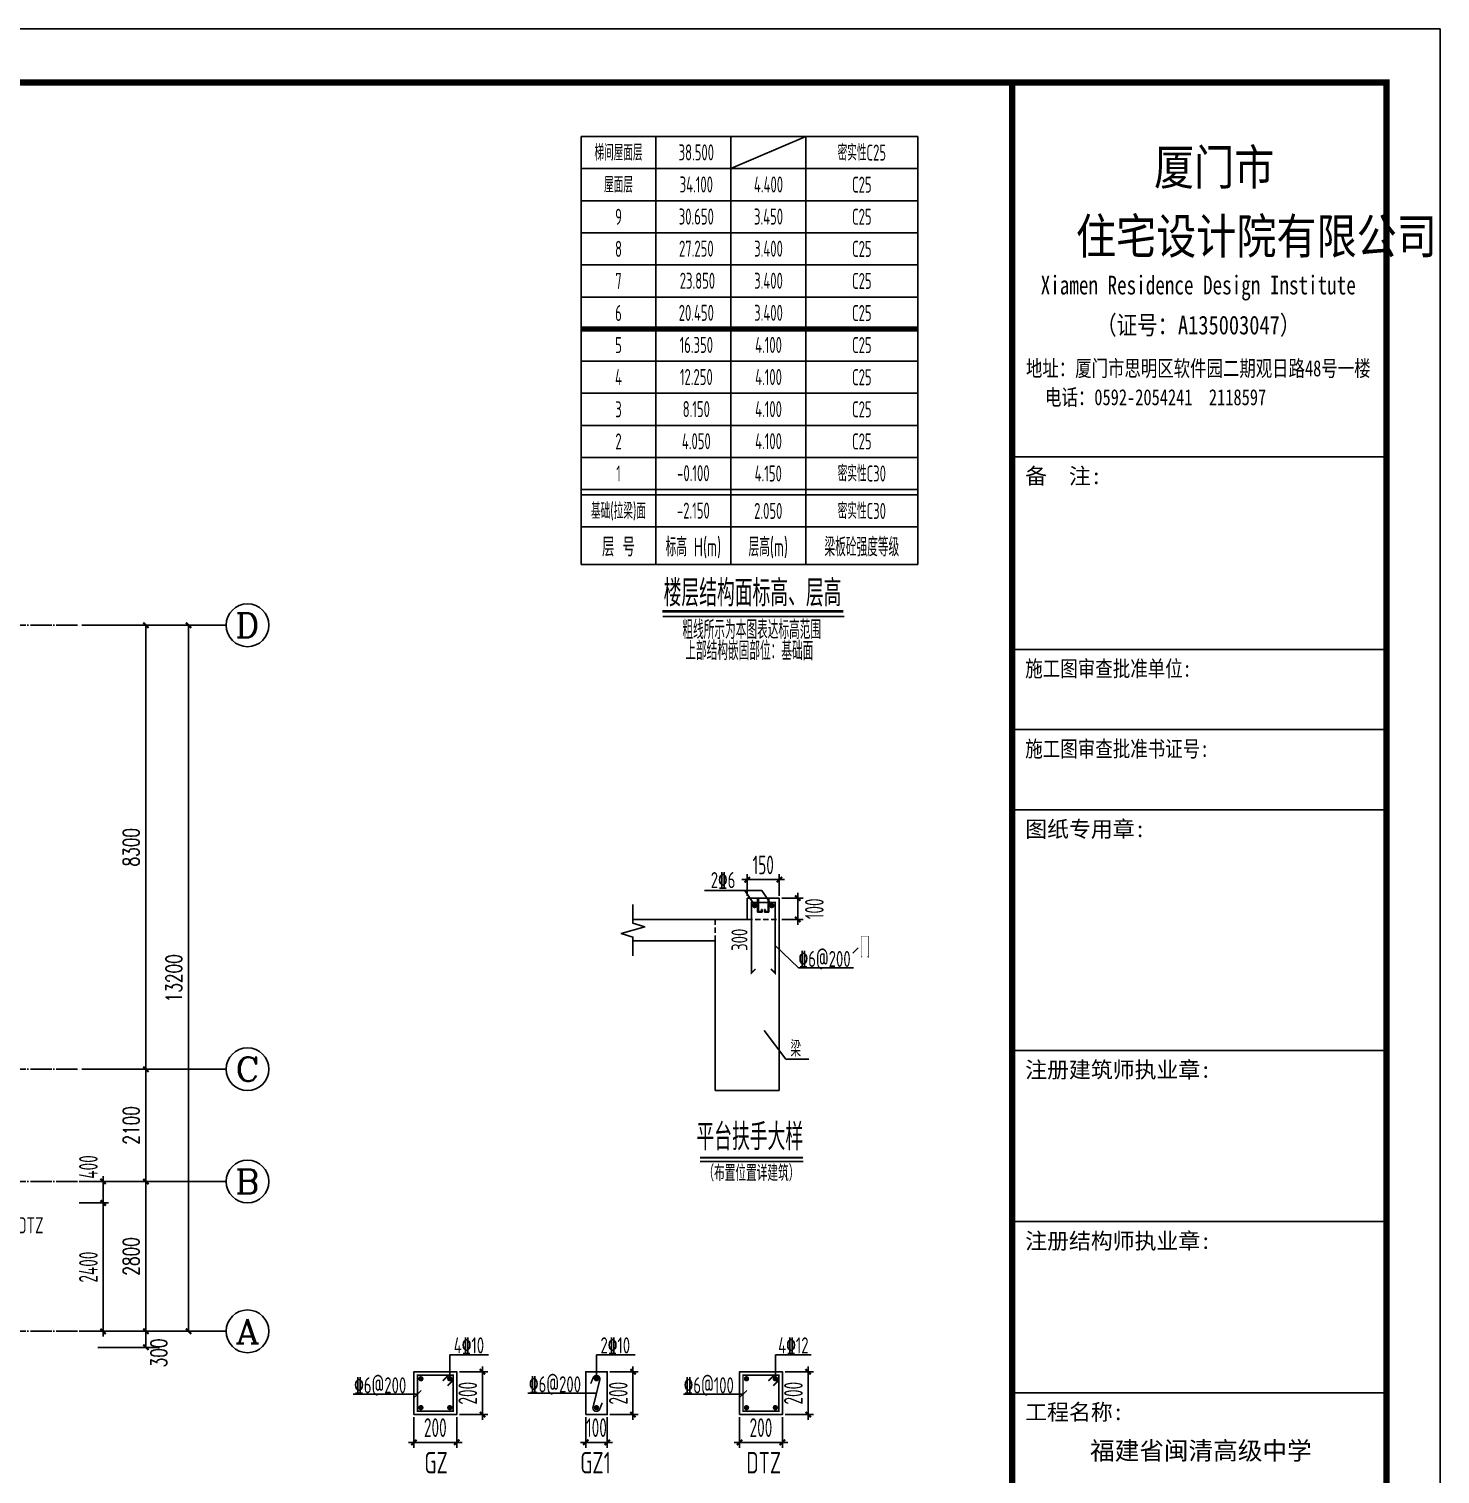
# Model space of a CAD drawing. Extents: x -441005 to 725361, y -182459 to 319313.
# Drawn here: x 202313 to 228700, y 69030 to 96050 of the extents above; entities that cross this region are included whole.
import ezdxf
from ezdxf.enums import TextEntityAlignment as Align

# ---------------------------------------------------------------- set-up
doc = ezdxf.new("R2010")
doc.units = 0
doc.header["$LTSCALE"] = 100
doc.linetypes.add('DASHEDX2', pattern=[1.5, 1, -0.5])
doc.linetypes.add('DOTE', pattern=[2.42, 2, -0.2, 0.02, -0.2])
doc.layers.get('0').update_dxf_attribs({"linetype": 'CONTINUOUS'})
doc.layers.get('Defpoints').update_dxf_attribs({"linetype": 'CONTINUOUS'})
for name, color, linetype in [('AXIS', 3, 'CONTINUOUS'), ('AXIS_TEXT', 7, 'CONTINUOUS'), ('B板细部尺寸标注', 9, 'CONTINUOUS'), ('C层高表', 2, 'CONTINUOUS'), ('DIM', 3, 'CONTINUOUS'), ('DOTE', 8, 'DOTE'), ('D大样&索引', 7, 'CONTINUOUS'), ('GZ', 2, 'CONTINUOUS'), ('REIN', 1, 'CONTINUOUS'), ('THIN', 7, 'CONTINUOUS'), ('图框', 7, 'CONTINUOUS')]:
    doc.layers.add(name, color=color, linetype=linetype)
doc.styles.add('_TCH_AXIS', font='COMPLEX', dxfattribs={"bigfont": 'GBCBIG'})
doc.styles.add('_TCH_DIM', font='tssdeng.shx', dxfattribs={"width": 0.7, "bigfont": '1.shx'})
doc.styles.add('_TCH_DIM_T3', font='simplex_.ttf', dxfattribs={"width": 0.705882, "bigfont": 'GBCBIG'})
doc.styles.add('COMPLEX', font='COMPLEX')
doc.styles.add('HZ', font='tssdeng.shx', dxfattribs={"width": 0.7, "height": 5, "bigfont": '1.shx'})
doc.styles.add('HZTXT', font='TXT', dxfattribs={"bigfont": 'HZTXT'})
doc.styles.add('TSSD_Dimension', font='tssdeng.shx', dxfattribs={"width": 0.62, "bigfont": '1.shx'})
doc.styles.add('TSSD_Rein', font='Tssdeng.shx', dxfattribs={"width": 0.7, "bigfont": '1.shx'})
doc.styles.add('图框字型一', font='SimSun.ttf')
doc.dimstyles.new('_TCH_ARCH&&100', dxfattribs={"dimtxt": 297.5, "dimasz": 100, "dimexe": 250, "dimexo": 300, "dimgap": 126.25, "dimtad": 1, "dimdec": 0, "dimzin": 0, "dimdsep": 46, "dimtxsty": '_TCH_DIM_T3', "dimblk": 'ARCHTICK', "dimcen": 0.09, "dimclrt": 7, "dimazin": 2, "dimtfac": 1, "dimtdec": 0, "dimtix": 1, "dimtmove": 2, "dimatfit": 3, "dimfxl": 0, "dimtolj": 1, "dimtzin": 0, "dimarcsym": 0})
doc.dimstyles.new('TSSD_100_100', dxfattribs={"dimtxt": 350, "dimasz": 100, "dimexe": 100, "dimexo": 250, "dimgap": 100, "dimtad": 1, "dimdec": 0, "dimzin": 0, "dimdsep": 46, "dimtxsty": 'TSSD_Dimension', "dimblk": 'ARCHTICK', "dimblk1": 'ARCHTICK', "dimblk2": 'ARCHTICK', "dimcen": 0, "dimdle": 100, "dimclrt": 7, "dimadec": 0, "dimazin": 0, "dimtfac": 1, "dimtdec": 0, "dimtix": 1, "dimtmove": 2, "dimatfit": 3, "dimfxl": 0, "dimtolj": 1, "dimtzin": 0, "dimarcsym": 0})
doc.dimstyles.new('TSSD_25_100', dxfattribs={"dimtxt": 350, "dimasz": 100, "dimexe": 100, "dimexo": 50, "dimgap": 100, "dimtad": 1, "dimdec": 0, "dimlfac": 0.25, "dimzin": 0, "dimdsep": 46, "dimtxsty": 'TSSD_Dimension', "dimblk": 'ARCHTICK', "dimcen": 0, "dimdle": 100, "dimclrt": 7, "dimadec": 0, "dimazin": 0, "dimtfac": 1, "dimtdec": 0, "dimtix": 1, "dimtmove": 2, "dimatfit": 3, "dimfxl": 0, "dimtolj": 1, "dimtzin": 0, "dimarcsym": 0})

# ---------------------------------------------------------------- blocks, each defined once
blk = doc.blocks.new('_AXISO')
blk.add_circle((0, 0), 0.5)
at = {"layer": 'AXIS_TEXT', "style": 'COMPLEX', "width": 1.041667}
blk.add_attdef('A', text='', height=0.56, dxfattribs=at).set_placement((-0.25, -0.28), (0.25, -0.28), align=Align.FIT)
blk = doc.blocks.new('_ArchTick')
at = {"color": 0, "linetype": 'ByBlock', "const_width": 0.4}
blk.add_lwpolyline([(-0.5, -0.5), (0.5, 0.5)], dxfattribs=at)
blk = doc.blocks.new('*D229')
at = {"layer": 'AXIS', "color": 0, "lineweight": -2}
for p, q in [((203600, 84900), (205550, 84900)), ((205300, 71700), (205300, 84900)), ((203600, 71700), (205550, 71700))]:
    blk.add_line(p, q, dxfattribs=at)
at = {"layer": 'Defpoints', "color": 0}
for p in [(203300, 84900), (205300, 84900), (203300, 71700)]:
    blk.add_point(p, dxfattribs=at)
at = {"layer": 'AXIS', "color": 0, "lineweight": -2, "xscale": 100, "yscale": 100, "zscale": 100}
for p, rotation in [((205300, 84900), 90), ((205300, 71700), 270)]:
    blk.add_blockref('_ArchTick', p, dxfattribs=dict(at, rotation=rotation))
at = {"layer": 'AXIS', "color": 7, "insert": (205025, 78300), "char_height": 297.5, "attachment_point": 5, "rotation": 90, "style": '_TCH_DIM_T3'}
blk.add_mtext('\\A1;13200', dxfattribs=at)
blk = doc.blocks.new('*D230')
at = {"layer": 'AXIS', "color": 0, "lineweight": -2}
for p, q in [((203600, 74500), (204750, 74500)), ((204500, 71700), (204500, 74500)), ((203600, 71700), (204750, 71700))]:
    blk.add_line(p, q, dxfattribs=at)
at = {"layer": 'Defpoints', "color": 0}
for p in [(203300, 74500), (204500, 74500), (203300, 71700)]:
    blk.add_point(p, dxfattribs=at)
at = {"layer": 'AXIS', "color": 0, "lineweight": -2, "xscale": 100, "yscale": 100, "zscale": 100}
for p, rotation in [((204500, 74500), 90), ((204500, 71700), 270)]:
    blk.add_blockref('_ArchTick', p, dxfattribs=dict(at, rotation=rotation))
at = {"layer": 'AXIS', "color": 7, "insert": (204225, 73100), "char_height": 297.5, "attachment_point": 5, "rotation": 90, "style": '_TCH_DIM_T3'}
blk.add_mtext('\\A1;2800', dxfattribs=at)
blk = doc.blocks.new('*D231')
at = {"layer": 'AXIS', "color": 0, "lineweight": -2}
for p, q in [((203600, 76600), (204750, 76600)), ((204500, 74500), (204500, 76600)), ((203600, 74500), (204750, 74500))]:
    blk.add_line(p, q, dxfattribs=at)
at = {"layer": 'Defpoints', "color": 0}
for p in [(203300, 76600), (204500, 76600), (203300, 74500)]:
    blk.add_point(p, dxfattribs=at)
at = {"layer": 'AXIS', "color": 0, "lineweight": -2, "xscale": 100, "yscale": 100, "zscale": 100}
for p, rotation in [((204500, 76600), 90), ((204500, 74500), 270)]:
    blk.add_blockref('_ArchTick', p, dxfattribs=dict(at, rotation=rotation))
at = {"layer": 'AXIS', "color": 7, "insert": (204225, 75550), "char_height": 297.5, "attachment_point": 5, "rotation": 90, "style": '_TCH_DIM_T3'}
blk.add_mtext('\\A1;2100', dxfattribs=at)
blk = doc.blocks.new('*D232')
at = {"layer": 'AXIS', "color": 0, "lineweight": -2}
for p, q in [((203600, 84900), (204750, 84900)), ((204500, 76600), (204500, 84900)), ((203600, 76600), (204750, 76600))]:
    blk.add_line(p, q, dxfattribs=at)
at = {"layer": 'Defpoints', "color": 0}
for p in [(203300, 84900), (204500, 84900), (203300, 76600)]:
    blk.add_point(p, dxfattribs=at)
at = {"layer": 'AXIS', "color": 0, "lineweight": -2, "xscale": 100, "yscale": 100, "zscale": 100}
for p, rotation in [((204500, 84900), 90), ((204500, 76600), 270)]:
    blk.add_blockref('_ArchTick', p, dxfattribs=dict(at, rotation=rotation))
at = {"layer": 'AXIS', "color": 7, "insert": (204225, 80750), "char_height": 297.5, "attachment_point": 5, "rotation": 90, "style": '_TCH_DIM_T3'}
blk.add_mtext('\\A1;8300', dxfattribs=at)
blk = doc.blocks.new('*D239')
at = {"layer": 'B板细部尺寸标注', "color": 0, "lineweight": -2}
for p, q in [((203700, 74000), (203700, 74600)), ((203250, 74500), (203800, 74500)), ((203250, 74100), (203800, 74100))]:
    blk.add_line(p, q, dxfattribs=at)
at = {"layer": 'Defpoints', "color": 0}
for p in [(203000, 74500), (203700, 74500), (203000, 74100)]:
    blk.add_point(p, dxfattribs=at)
at = {"layer": 'B板细部尺寸标注', "color": 0, "lineweight": -2, "xscale": 100, "yscale": 100, "zscale": 100}
for p, rotation in [((203700, 74500), 90), ((203700, 74100), 270)]:
    blk.add_blockref('_ArchTick', p, dxfattribs=dict(at, rotation=rotation))
at = {"layer": 'B板细部尺寸标注', "color": 7, "insert": (203425, 74772), "char_height": 350, "attachment_point": 5, "rotation": 90, "style": 'TSSD_Dimension'}
blk.add_mtext('\\A1;400', dxfattribs=at)
blk = doc.blocks.new('*D240')
at = {"layer": 'B板细部尺寸标注', "color": 0, "lineweight": -2}
for p, q in [((203250, 74100), (203800, 74100)), ((203700, 71600), (203700, 74200)), ((203250, 71700), (203800, 71700))]:
    blk.add_line(p, q, dxfattribs=at)
at = {"layer": 'Defpoints', "color": 0}
for p in [(203000, 74100), (203700, 74100), (203000, 71700)]:
    blk.add_point(p, dxfattribs=at)
at = {"layer": 'B板细部尺寸标注', "color": 0, "lineweight": -2, "xscale": 100, "yscale": 100, "zscale": 100}
for p, rotation in [((203700, 74100), 90), ((203700, 71700), 270)]:
    blk.add_blockref('_ArchTick', p, dxfattribs=dict(at, rotation=rotation))
at = {"layer": 'B板细部尺寸标注', "color": 7, "insert": (203425, 72900), "char_height": 350, "attachment_point": 5, "rotation": 90, "style": 'TSSD_Dimension'}
blk.add_mtext('\\A1;2400', dxfattribs=at)
blk = doc.blocks.new('梁板层高表')
at = {"layer": 'C层高表', "color": 7}
for p, q in [((0, 8000), (0, 0)), ((0, 8000), (6300, 8000)), ((1400, 8000), (1400, 0)), ((2800, 8000), (2800, 0)), ((2800, 7400), (4200, 8000)), ((4200, 8000), (4200, 0)), ((6300, 8000), (6300, 0)), ((6300, 8000), (6300, 0)), ((0, 7400), (6300, 7400)), ((0, 7400), (6300, 7400)), ((0, 6800), (6300, 6800)), ((0, 6200), (6300, 6200)), ((0, 5600), (6300, 5600)), ((0, 5000), (6300, 5000)), ((0, 4400), (6300, 4400)), ((0, 3800), (6300, 3800)), ((0, 3200), (6300, 3200)), ((0, 2600), (6300, 2600)), ((0, 2000), (6300, 2000)), ((0, 1400), (6300, 1400)), ((0, 1300), (6300, 1300)), ((0, 700), (6300, 700)), ((0, 0), (6300, 0)), ((1532, -976), (4920, -976))]:
    blk.add_line(p, q, dxfattribs=at)
at = {"layer": 'C层高表', "color": 7, "const_width": 50}
blk.add_lwpolyline([(1517, -878), (4905, -878)], dxfattribs=at)
at = {"layer": 'C层高表', "color": 7, "style": 'HZ'}
for s, height, width, p in [('梯间屋面层', 300, 0.6, (700, 7550)), ('屋面层', 300, 0.6, (700, 6950)), ('9', 300, 0.6, (700, 6350)), ('8', 300, 0.6, (700, 5750)), ('7', 300, 0.6, (700, 5150)), ('6', 300, 0.6, (700, 4550)), ('5', 300, 0.6, (700, 3950)), ('4', 300, 0.6, (700, 3350)), ('3', 300, 0.6, (700, 2750)), ('2', 300, 0.6, (700, 2150)), ('1', 300, 0.6, (700, 1550)), ('基础(拉梁)面', 300, 0.6, (700, 850)), ('层 号', 350, 0.7, (700, 150)), ('标高 H(m)', 350, 0.6, (2100, 150)), ('层高(m)', 350, 0.6, (3500, 150)), ('梁板砼强度等级', 350, 0.6, (5250, 150)), ('楼层结构面标高、层高', 500, 0.7, (3206, -785)), ('粗线所示为本图表达标高范围', 350, 0.6, (3191, -1397)), ('上部结构嵌固部位：基础面', 350, 0.6, (3146, -1790))]:
    blk.add_text(s, height=height, dxfattribs=dict(at, width=width)).set_placement(p, align=Align.CENTER)
at = {"layer": 'C层高表', "color": 2, "style": 'HZ', "width": 0.6}
for s, p in [('38.500', (2155, 7554)), ('34.100', (2155, 6954)), ('4.400', (3505, 6954)), ('30.650', (2155, 6354)), ('3.450', (3505, 6354)), ('27.250', (2155, 5754)), ('3.400', (3505, 5754)), ('23.850', (2176, 5154)), ('3.400', (3505, 5154)), ('20.450', (2155, 4554)), ('3.400', (3505, 4554)), ('4.100', (3505, 3954)), ('4.100', (3505, 3354)), ('4.100', (3505, 2754)), ('4.100', (3505, 2154)), ('2.050', (3500, 850))]:
    blk.add_text(s, height=300, dxfattribs=at).set_placement(p, align=Align.CENTER)
at = {"layer": 'C层高表', "color": 6, "style": 'HZ', "width": 0.6}
for s, p in [('密实性C25', (5250, 7550)), ('密实性C30', (5250, 1550)), ('密实性C30', (5250, 850))]:
    blk.add_text(s, height=300, dxfattribs=at).set_placement(p, align=Align.CENTER)
at = {"layer": 'C层高表', "color": 4, "style": 'HZ', "width": 0.6}
for p in [(5250, 6950), (5250, 6350), (5250, 5750), (5250, 5150), (5250, 4550), (5250, 3950), (5250, 3350), (5250, 2750), (5250, 2150)]:
    blk.add_text('C25', height=300, dxfattribs=at).set_placement(p, align=Align.CENTER)
at = {"layer": 'C层高表', "style": 'HZ', "width": 0.6}
for s, p in [('16.350', (2155, 3954)), ('12.250', (2155, 3354)), ('8.150', (2155, 2754)), ('4.050', (2155, 2154)), ('-0.100', (2100, 1556)), ('4.150', (3500, 1550)), ('-2.150', (2100, 856))]:
    blk.add_text(s, height=300, dxfattribs=at).set_placement(p, align=Align.CENTER)
blk = doc.blocks.new('A2+1_2')
at = {"layer": '图框'}
for p, q in [((81100, 34000), (88100, 34000)), ((81100, 30400), (88100, 30400)), ((81100, 28900), (88100, 28900)), ((81100, 27400), (88100, 27400)), ((81100, 22900), (88100, 22900)), ((81100, 19700), (88100, 19700)), ((81100, 16500), (88100, 16500))]:
    blk.add_line(p, q, dxfattribs=at)
blk.add_lwpolyline([(0, 0), (89100, 0), (89100, 42000), (0, 42000)], close=True, dxfattribs=at)
at = {"layer": '图框', "const_width": 120}
blk.add_lwpolyline([(2500, 1000), (88100, 1000), (88100, 41000), (2500, 41000)], close=True, dxfattribs=at)
blk.add_lwpolyline([(81100, 41000), (81100, 1000)], dxfattribs=at)
at = {"layer": '图框'}
for s, height, style, p in [('厦门市', 750, 'HZTXT', (83750, 39013)), ('住宅设计院有限公司', 750, 'HZTXT', (82290, 37723)), ('备  注:', 300, '图框字型一', (81342, 33490)), ('图纸专用章:', 300, '图框字型一', (81342, 26890)), ('注册建筑师执业章:', 300, '图框字型一', (81342, 22390)), ('注册结构师执业章:', 300, '图框字型一', (81342, 19190)), ('工程名称:', 300, '图框字型一', (81342, 15990)), ('福建省闽清高级中学', 337.6, '图框字型一', (82555, 15249))]:
    blk.add_text(s, height=height, dxfattribs=dict(at, style=style)).set_placement(p)
at = {"layer": '图框', "style": '图框字型一'}
for s, height, width, p in [('Xiamen Residence Design Institute', 350, 0.75, (84578, 37036)), ('（证号：A135003047）', 350, 0.8, (84578, 36288)), ('地址：厦门市思明区软件园二期观日路48号一楼', 300, 0.75, (84578, 35504)), ('电话：0592-2054241  2118597', 300, 0.75, (83781, 34964))]:
    blk.add_text(s, height=height, dxfattribs=dict(at, width=width)).set_placement(p, align=Align.CENTER)
at = {"layer": '图框', "style": '图框字型一', "width": 0.8}
for s, p in [('施工图审查批准单位:', (81342, 29890)), ('施工图审查批准书证号:', (81342, 28390))]:
    blk.add_text(s, height=300, dxfattribs=at).set_placement(p)
blk = doc.blocks.new('*D1766')
at = {"layer": 'Defpoints', "color": 0}
for p in [(1639, 4855), (1984, 4855), (1639, 4455)]:
    blk.add_point(p, dxfattribs=at)
at = {"layer": 'DIM', "color": 0, "lineweight": -2}
for p, q in [((1984, 4355), (1984, 4955)), ((1689, 4855), (2084, 4855)), ((1689, 4455), (2084, 4455))]:
    blk.add_line(p, q, dxfattribs=at)
at = {"layer": 'DIM', "color": 0, "lineweight": -2, "xscale": 100, "yscale": 100, "zscale": 100}
for p, rotation in [((1984, 4855), 90), ((1984, 4455), 270)]:
    blk.add_blockref('_ArchTick', p, dxfattribs=dict(at, rotation=rotation))
at = {"layer": 'DIM', "color": 7, "insert": (2294, 4655), "char_height": 350, "attachment_point": 5, "rotation": 90, "style": 'TSSD_Dimension'}
blk.add_mtext('\\A1;100', dxfattribs=at)
blk = doc.blocks.new('*D1767')
at = {"layer": 'Defpoints', "color": 0}
for p in [(1039, 5200), (1039, 4848), (1639, 4848)]:
    blk.add_point(p, dxfattribs=at)
at = {"layer": 'DIM', "color": 0, "lineweight": -2}
for p, q in [((1039, 5200), (939, 5200)), ((1039, 4898), (1039, 5300)), ((1639, 5200), (1039, 5200)), ((1639, 4898), (1639, 5300)), ((1639, 5200), (1739, 5200))]:
    blk.add_line(p, q, dxfattribs=at)
at = {"layer": 'DIM', "color": 0, "lineweight": -2, "xscale": 100, "yscale": 100, "zscale": 100}
blk.add_blockref('_ArchTick', (1039, 5200), dxfattribs=at)
at = {"layer": 'DIM', "color": 0, "lineweight": -2, "xscale": 100, "yscale": 100, "zscale": 100, "rotation": 180}
blk.add_blockref('_ArchTick', (1639, 5200), dxfattribs=at)
at = {"layer": 'DIM', "color": 7, "insert": (1339, 5475), "char_height": 350, "attachment_point": 5, "style": 'TSSD_Dimension'}
blk.add_mtext('\\A1;150', dxfattribs=at)
blk = doc.blocks.new('A$C44BA3BDF')
at = {"layer": 'D大样&索引', "color": 6}
for p, q in [((-105, 0), (-105, -263)), ((-105, -263), (-20, -263)), ((-90, 0), (-90, -248)), ((-90, -248), (-35, -248)), ((-35, -248), (-35, -211)), ((-35, -211), (-20, -211)), ((-20, -263), (-20, -211)), ((20, -263), (20, -211)), ((20, -211), (35, -211)), ((105, -263), (20, -263)), ((35, -248), (35, -211)), ((90, -248), (35, -248)), ((90, 0), (90, -248)), ((105, 0), (105, -263))]:
    blk.add_line(p, q, dxfattribs=at)
at = {"layer": 'D大样&索引', "color": 6, "const_width": 30}
for points in [[(-131, 0), (-131, 0), (131, 0), (131, 0)], [(75, 0), (-125, 0)]]:
    blk.add_lwpolyline(points, dxfattribs=at)
blk = doc.blocks.new('*D1797')
at = {"layer": 'Defpoints', "color": 0}
for p in [(212726, 70143), (213126, 70143), (213126, 69624)]:
    blk.add_point(p, dxfattribs=at)
at = {"layer": 'D大样&索引', "color": 0, "lineweight": -2}
for p, q in [((212726, 70093), (212726, 69524)), ((213126, 70093), (213126, 69524)), ((212726, 69624), (212626, 69624)), ((212726, 69624), (213126, 69624)), ((213126, 69624), (213226, 69624))]:
    blk.add_line(p, q, dxfattribs=at)
at = {"layer": 'D大样&索引', "color": 0, "lineweight": -2, "xscale": 100, "yscale": 100, "zscale": 100}
blk.add_blockref('_ArchTick', (212726, 69624), dxfattribs=at)
at = {"layer": 'D大样&索引', "color": 0, "lineweight": -2, "xscale": 100, "yscale": 100, "zscale": 100, "rotation": 180}
blk.add_blockref('_ArchTick', (213126, 69624), dxfattribs=at)
at = {"layer": 'D大样&索引', "color": 7, "insert": (212926, 69899), "char_height": 350, "attachment_point": 5, "style": 'TSSD_Dimension'}
blk.add_mtext('\\A1;100', dxfattribs=at)
blk = doc.blocks.new('*D1798')
at = {"layer": 'Defpoints', "color": 0}
for p in [(213126, 70943), (213608, 70943), (213126, 70143)]:
    blk.add_point(p, dxfattribs=at)
at = {"layer": 'D大样&索引', "color": 0, "lineweight": -2}
for p, q in [((213176, 70943), (213708, 70943)), ((213608, 70043), (213608, 71043)), ((213176, 70143), (213708, 70143))]:
    blk.add_line(p, q, dxfattribs=at)
at = {"layer": 'D大样&索引', "color": 0, "lineweight": -2, "xscale": 100, "yscale": 100, "zscale": 100}
for p, rotation in [((213608, 70943), 90), ((213608, 70143), 270)]:
    blk.add_blockref('_ArchTick', p, dxfattribs=dict(at, rotation=rotation))
at = {"layer": 'D大样&索引', "color": 7, "insert": (213333, 70543), "char_height": 350, "attachment_point": 5, "rotation": 90, "style": 'TSSD_Dimension'}
blk.add_mtext('\\A1;200', dxfattribs=at)
blk = doc.blocks.new('*D1799')
at = {"layer": 'Defpoints', "color": 0}
for p in [(215601, 70143), (216401, 70143), (216401, 69624)]:
    blk.add_point(p, dxfattribs=at)
at = {"layer": 'D大样&索引', "color": 0, "lineweight": -2}
for p, q in [((215601, 70093), (215601, 69524)), ((216401, 70093), (216401, 69524)), ((215501, 69624), (216501, 69624))]:
    blk.add_line(p, q, dxfattribs=at)
at = {"layer": 'D大样&索引', "color": 0, "lineweight": -2, "xscale": 100, "yscale": 100, "zscale": 100, "rotation": 180}
blk.add_blockref('_ArchTick', (215601, 69624), dxfattribs=at)
at = {"layer": 'D大样&索引', "color": 0, "lineweight": -2, "xscale": 100, "yscale": 100, "zscale": 100}
blk.add_blockref('_ArchTick', (216401, 69624), dxfattribs=at)
at = {"layer": 'D大样&索引', "color": 7, "insert": (216001, 69899), "char_height": 350, "attachment_point": 5, "style": 'TSSD_Dimension'}
blk.add_mtext('\\A1;200', dxfattribs=at)
blk = doc.blocks.new('*D1800')
at = {"layer": 'Defpoints', "color": 0}
for p in [(216401, 70943), (216883, 70943), (216401, 70143)]:
    blk.add_point(p, dxfattribs=at)
at = {"layer": 'D大样&索引', "color": 0, "lineweight": -2}
for p, q in [((216451, 70943), (216983, 70943)), ((216883, 70043), (216883, 71043)), ((216451, 70143), (216983, 70143))]:
    blk.add_line(p, q, dxfattribs=at)
at = {"layer": 'D大样&索引', "color": 0, "lineweight": -2, "xscale": 100, "yscale": 100, "zscale": 100}
for p, rotation in [((216883, 70943), 90), ((216883, 70143), 270)]:
    blk.add_blockref('_ArchTick', p, dxfattribs=dict(at, rotation=rotation))
at = {"layer": 'D大样&索引', "color": 7, "insert": (216608, 70543), "char_height": 350, "attachment_point": 5, "rotation": 90, "style": 'TSSD_Dimension'}
blk.add_mtext('\\A1;200', dxfattribs=at)
blk = doc.blocks.new('*D1801')
at = {"layer": 'Defpoints', "color": 0}
for p in [(209512, 70143), (210312, 70143), (210312, 69624)]:
    blk.add_point(p, dxfattribs=at)
at = {"layer": 'D大样&索引', "color": 0, "lineweight": -2}
for p, q in [((209512, 70093), (209512, 69524)), ((210312, 70093), (210312, 69524)), ((209412, 69624), (210412, 69624))]:
    blk.add_line(p, q, dxfattribs=at)
at = {"layer": 'D大样&索引', "color": 0, "lineweight": -2, "xscale": 100, "yscale": 100, "zscale": 100, "rotation": 180}
blk.add_blockref('_ArchTick', (209512, 69624), dxfattribs=at)
at = {"layer": 'D大样&索引', "color": 0, "lineweight": -2, "xscale": 100, "yscale": 100, "zscale": 100}
blk.add_blockref('_ArchTick', (210312, 69624), dxfattribs=at)
at = {"layer": 'D大样&索引', "color": 7, "insert": (209912, 69899), "char_height": 350, "attachment_point": 5, "style": 'TSSD_Dimension'}
blk.add_mtext('\\A1;200', dxfattribs=at)
blk = doc.blocks.new('*D1802')
at = {"layer": 'Defpoints', "color": 0}
for p in [(210312, 70943), (210794, 70943), (210312, 70143)]:
    blk.add_point(p, dxfattribs=at)
at = {"layer": 'D大样&索引', "color": 0, "lineweight": -2}
for p, q in [((210362, 70943), (210894, 70943)), ((210794, 70043), (210794, 71043)), ((210362, 70143), (210894, 70143))]:
    blk.add_line(p, q, dxfattribs=at)
at = {"layer": 'D大样&索引', "color": 0, "lineweight": -2, "xscale": 100, "yscale": 100, "zscale": 100}
for p, rotation in [((210794, 70943), 90), ((210794, 70143), 270)]:
    blk.add_blockref('_ArchTick', p, dxfattribs=dict(at, rotation=rotation))
at = {"layer": 'D大样&索引', "color": 7, "insert": (210519, 70543), "char_height": 350, "attachment_point": 5, "rotation": 90, "style": 'TSSD_Dimension'}
blk.add_mtext('\\A1;200', dxfattribs=at)
blk = doc.blocks.new('*D1911')
at = {"layer": 'AXIS', "color": 0, "lineweight": -2}
for p, q in [((203600, 71700), (204750, 71700)), ((204500, 71400), (204500, 71700)), ((203600, 71400), (204750, 71400))]:
    blk.add_line(p, q, dxfattribs=at)
at = {"layer": 'Defpoints', "color": 0}
for p in [(203300, 71700), (204500, 71700), (203300, 71400)]:
    blk.add_point(p, dxfattribs=at)
at = {"layer": 'AXIS', "color": 0, "lineweight": -2, "xscale": 100, "yscale": 100, "zscale": 100}
for p, rotation in [((204500, 71700), 90), ((204500, 71400), 270)]:
    blk.add_blockref('_ArchTick', p, dxfattribs=dict(at, rotation=rotation))
at = {"layer": 'AXIS', "color": 7, "insert": (204742, 71295), "char_height": 297.5, "attachment_point": 5, "rotation": 90, "style": '_TCH_DIM_T3'}
blk.add_mtext('\\A1;300', dxfattribs=at)
blk = doc.blocks.new('A$C49E73957')
at = {"layer": 'D大样&索引'}
for p, q in [((1311.6, 4997.2), (240.1, 4997.2)), ((1179, 4714.9), (992.2, 4997.2)), ((1498.4, 4714.9), (1311.6, 4997.2)), ((1039.1, 4854.5), (1039.1, 4854.5)), ((1039.1, 4854.5), (1039.1, 4454.5)), ((1639.1, 4854.5), (1039.1, 4854.5)), ((1639.1, 1254.5), (1639.1, 4854.5)), ((1039.1, 4454.5), (-1097.2, 4454.5)), ((-1097.2, 4054.5), (439.1, 4054.5)), ((439.1, 4054.5), (439.1, 1254.5)), ((1996.8, 3551.2), (1559.1, 3969.4)), ((3013.4, 3824), (3113.9, 3924.6)), ((1996.8, 3551.2), (3023.4, 3551.2)), ((1356.1, 2378.5), (1761.6, 1846)), ((1761.6, 1846), (2192.9, 1846)), ((439.1, 1254.5), (1639.1, 1254.5))]:
    blk.add_line(p, q, dxfattribs=at)
at = {"layer": 'D大样&索引', "linetype": 'DASHEDX2'}
for p, q in [((439.1, 4054.5), (439.1, 4454.5)), ((1039.1, 4454.5), (1039.1, 4454.5)), ((1039.1, 4454.5), (1039.1, 4454.5)), ((1039.1, 4454.5), (1639.1, 4454.5))]:
    blk.add_line(p, q, dxfattribs=at)
at = {"layer": 'D大样&索引', "const_width": 40}
blk.add_lwpolyline([(157.1, 0), (2082.3, 0)], dxfattribs=at)
at = {"layer": 'D大样&索引'}
blk.add_lwpolyline([(157.1, -70.1), (2082.3, -70.1)], dxfattribs=at)
at = {"layer": 'REIN'}
for points, const_width in [([(1194.8, 3530.2), (1119.1, 3454.5), (1119.1, 4774.5), (1559.1, 4774.5), (1559.1, 3454.5), (1483.5, 3530.2)], 30), ([(3192.9, 3768.9), (3170.2, 3746.2), (3170.2, 4142.2), (3302.2, 4142.2), (3302.2, 3746.2), (3279.5, 3768.9)], 9)]:
    blk.add_lwpolyline(points, dxfattribs=dict(at, const_width=const_width))
at = {"layer": 'REIN', "const_width": 50}
for points in [[(1154, 4714.9, 1), (1204, 4714.9, 1)], [(1473.4, 4714.9, 1), (1523.4, 4714.9, 1)]]:
    blk.add_lwpolyline(points, format="xyb", close=True, dxfattribs=at)
at = {"layer": 'THIN'}
blk.add_lwpolyline([(-1097.2, 3774.5), (-1097.2, 4124.5), (-1317.2, 4194.5), (-877.2, 4314.5), (-1097.2, 4384.5), (-1097.2, 4734.5)], dxfattribs=at)
at = {"layer": 'D大样&索引'}
blk.add_blockref('A$C44BA3BDF', (1339.1, 4854.5), dxfattribs=at)
at = {"layer": 'D大样&索引', "style": 'TSSD_Rein', "width": 0.7}
for s, height, p in [('2%%1326', 300, (356.8, 5041.2)), ('%%1326@200', 300, (1998.8, 3566.8)), ('梁', 300, (1846.6, 1888.2)), ('平台扶手大样', 500, (89.4, 139.8)), ('（布置位置详建筑）', 300, (219.2, -437.2))]:
    blk.add_text(s, height=height, dxfattribs=at).set_placement(p)
blk.add_text('300', height=300, rotation=90, dxfattribs=at).set_placement((1043.5, 3867.4))
at = {"layer": 'DIM'}
dim = blk.add_linear_dim(base=(1039.1, 5200.3), p1=(1639.1, 4847.6), p2=(1039.1, 4847.6), dimstyle='TSSD_25_100', dxfattribs=at)
dim.commit()
dim.dimension.update_dxf_attribs({"geometry": '*D1767', "text_midpoint": (1339.1, 5475.3)})
dim = blk.add_linear_dim(base=(1983.8, 4854.5), p1=(1639.1, 4454.5), p2=(1639.1, 4854.5), angle=90, dimstyle='TSSD_25_100', dxfattribs=at)
dim.commit()
dim.dimension.update_dxf_attribs({"geometry": '*D1766', "text_midpoint": (2294.2, 4654.5), "dimtype": 128})

msp = doc.modelspace()

# ---------------------------------------------------------------- linework, layer by layer
at = {"layer": 'AXIS'}
for p, q in [((203300, 84900), (206000, 84900)), ((203300, 76600), (206000, 76600)), ((203300, 74500), (206000, 74500)), ((203300, 71700), (206000, 71700))]:
    msp.add_line(p, q, dxfattribs=at)
at = {"layer": 'C层高表', "color": 6, "const_width": 100}
msp.add_lwpolyline([(212637.5, 90437.5), (218937.5, 90437.5)], dxfattribs=at)
at = {"layer": 'DOTE', "ltscale": 2}
for p, q in [((149100, 84900), (203300, 84900)), ((149100, 76600), (203300, 76600)), ((149100, 74500), (203300, 74500)), ((149100, 71700), (203300, 71700))]:
    msp.add_line(p, q, dxfattribs=at)
at = {"layer": 'D大样&索引'}
for p, q in [((210182.2, 71262.5), (210904, 71262.5)), ((210182.2, 70812.5), (210182.2, 71262.5)), ((212925.9, 71262.5), (213647.8, 71262.5)), ((212925.9, 70812.5), (212925.9, 71262.5)), ((216270.9, 71262.5), (216939.8, 71262.5)), ((216270.9, 70812.5), (216270.9, 71262.5)), ((209577.2, 70524.2), (208375, 70524.2)), ((209507.4, 70454.5), (209647, 70594)), ((212925.9, 70542.5), (211642.5, 70542.5)), ((215665.9, 70524.2), (214555.7, 70524.2)), ((215596.2, 70454.5), (215735.7, 70594))]:
    msp.add_line(p, q, dxfattribs=at)
for points in [[(209512.2, 70142.5), (210312.2, 70142.5), (210312.2, 70942.5), (209512.2, 70942.5)], [(212725.9, 70142.5), (213125.9, 70142.5), (213125.9, 70942.5), (212725.9, 70942.5)], [(215600.9, 70142.5), (216400.9, 70142.5), (216400.9, 70942.5), (215600.9, 70942.5)]]:
    msp.add_lwpolyline(points, close=True, dxfattribs=at)
at = {"layer": 'REIN', "color": 1, "const_width": 30}
for points in [[(210051.4, 70773.6), (210155.3, 70877.5), (210247.2, 70877.5), (210247.2, 70207.5), (209577.2, 70207.5), (209577.2, 70877.5), (210247.2, 70877.5), (210247.2, 70785.7), (210143.3, 70681.7)], [(216140.1, 70773.6), (216244.1, 70877.5), (216335.9, 70877.5), (216335.9, 70207.5), (215665.9, 70207.5), (215665.9, 70877.5), (216335.9, 70877.5), (216335.9, 70785.7), (216232.1, 70681.7)]]:
    msp.add_lwpolyline(points, dxfattribs=at)
at = {"layer": 'REIN', "color": 1, "const_width": 50}
for points in [[(209617.2, 70812.5, 1), (209667.2, 70812.5, 1)], [(210157.2, 70812.5, 1), (210207.2, 70812.5, 1)], [(212900.9, 70812.5, 1), (212950.9, 70812.5, 1)], [(215705.9, 70812.5, 1), (215755.9, 70812.5, 1)], [(216245.9, 70812.5, 1), (216295.9, 70812.5, 1)], [(209617.2, 70272.5, -1), (209667.2, 70272.5, -1)], [(210157.2, 70272.5, -1), (210207.2, 70272.5, -1)], [(212900.9, 70272.5, -1), (212950.9, 70272.5, -1)], [(215705.9, 70272.5, -1), (215755.9, 70272.5, -1)], [(216245.9, 70272.5, -1), (216295.9, 70272.5, -1)]]:
    msp.add_lwpolyline(points, format="xyb", close=True, dxfattribs=at)
at = {"layer": 'REIN', "const_width": 30}
msp.add_lwpolyline([(212818.5, 70722), (212864.2, 70832.9, -0.9308947), (212987.7, 70792.1), (212864.2, 70292.9, 1.0742353), (212987.7, 70252.1), (213033.4, 70363)], format="xyb", dxfattribs=at)

# ---------------------------------------------------------------- block references
msp.add_blockref('A2+1_2', (139600, 54050))
at = {"layer": 'AXIS'}
ref = msp.add_blockref('_AXISO', (206400, 84900), dxfattribs=dict(at, xscale=800, yscale=800, zscale=800))
ref.add_attrib('A', 'D', dxfattribs={"layer": 'AXIS_TEXT', "height": 452.5, "style": '_TCH_AXIS', "width": 1.235294}).set_placement((206173.7, 84673.7), (206626.3, 84673.7), align=Align.FIT)
ref = msp.add_blockref('_AXISO', (206400, 76600), dxfattribs=dict(at, xscale=800, yscale=800, zscale=800))
ref.add_attrib('A', 'C', dxfattribs={"layer": 'AXIS_TEXT', "height": 452.5, "style": '_TCH_AXIS', "width": 1.4}).set_placement((206173.7, 76373.7), (206626.3, 76373.7), align=Align.FIT)
ref = msp.add_blockref('_AXISO', (206400, 74500), dxfattribs=dict(at, xscale=800, yscale=800, zscale=800))
ref.add_attrib('A', 'B', dxfattribs={"layer": 'AXIS_TEXT', "height": 452.5, "style": '_TCH_AXIS', "width": 1.235294}).set_placement((206173.7, 74273.7), (206626.3, 74273.7), align=Align.FIT)
ref = msp.add_blockref('_AXISO', (206400, 71700), dxfattribs=dict(at, xscale=800, yscale=800, zscale=800))
ref.add_attrib('A', 'A', dxfattribs={"layer": 'AXIS_TEXT', "height": 452.5, "style": '_TCH_AXIS', "width": 1.166667}).set_placement((206173.7, 71473.7), (206626.3, 71473.7), align=Align.FIT)
at = {"layer": 'C层高表'}
msp.add_blockref('梁板层高表', (212637.5, 86037.5), dxfattribs=at)
at = {"layer": 'D大样&索引'}
msp.add_blockref('A$C49E73957', (214705.4, 74944.5), dxfattribs=at)

# ---------------------------------------------------------------- texts
at = {"layer": 'D大样&索引', "style": 'TSSD_Rein', "width": 0.7}
for s, p in [('4%%13210', (210256.8, 71586.9)), ('2%%13210', (213000.5, 71586.9)), ('4%%13212', (216323.2, 71586.9)), ('%%1326@200', (208395.1, 70840.5)), ('%%1326@200', (211662.6, 70858.8)), ('%%1326@100', (214556.9, 70840.5))]:
    msp.add_text(s, height=300, dxfattribs=at).set_placement(p, align=Align.TOP_LEFT)
for s, p in [('GZ', (209708.6, 69043.3)), ('GZ1', (212621.7, 69043.3)), ('DTZ', (215727.6, 69043.3))]:
    msp.add_text(s, height=400, dxfattribs=at).set_placement(p)
at = {"layer": 'GZ', "color": 2, "style": '_TCH_DIM', "width": 0.705882}
msp.add_text('DTZ', height=300, dxfattribs=at).set_placement((202094.5, 73531.5))

# ---------------------------------------------------------------- dimensions: what is measured, and where the dimension line sits
at = {"layer": 'AXIS'}
for p1, p2, distance, picture, middle in [((203300, 71700), (203300, 84900), -2000, '*D229', (205025, 78300)), ((203300, 76600), (203300, 84900), -1200, '*D232', (204225, 80750)), ((203300, 74500), (203300, 76600), -1200, '*D231', (204225, 75550)), ((203300, 71700), (203300, 74500), -1200, '*D230', (204225, 73100))]:
    dim = msp.add_aligned_dim(p1=p1, p2=p2, distance=distance, dimstyle='_TCH_ARCH&&100', dxfattribs=at)
    dim.commit()
    dim.dimension.update_dxf_attribs({"geometry": picture, "text_midpoint": middle})
dim = msp.add_linear_dim(base=(204500, 71700), p1=(203300, 71400), p2=(203300, 71700), angle=90, dimstyle='_TCH_ARCH&&100', dxfattribs=at)
dim.commit()
dim.dimension.update_dxf_attribs({"geometry": '*D1911', "text_midpoint": (204742.2, 71294.9), "dimtype": 161})
at = {"layer": 'B板细部尺寸标注'}
dim = msp.add_linear_dim(base=(203700, 74500), p1=(203000, 74100), p2=(203000, 74500), angle=90, dimstyle='TSSD_100_100', dxfattribs=at)
dim.commit()
dim.dimension.update_dxf_attribs({"geometry": '*D239', "text_midpoint": (203425, 74772), "dimtype": 161})
dim = msp.add_aligned_dim(p1=(203000, 71700), p2=(203000, 74100), distance=-700, dimstyle='TSSD_100_100', dxfattribs=at)
dim.commit()
dim.dimension.update_dxf_attribs({"geometry": '*D240', "text_midpoint": (203425, 72900)})
at = {"layer": 'D大样&索引'}
for base, p1, p2, picture, middle in [((210793.9, 70942.5), (210312.2, 70142.5), (210312.2, 70942.5), '*D1802', (210518.9, 70542.5)), ((213607.6, 70942.5), (213125.9, 70142.5), (213125.9, 70942.5), '*D1798', (213332.6, 70542.5)), ((216882.6, 70942.5), (216400.9, 70142.5), (216400.9, 70942.5), '*D1800', (216607.6, 70542.5))]:
    dim = msp.add_linear_dim(base=base, p1=p1, p2=p2, angle=90, dimstyle='TSSD_25_100', dxfattribs=at)
    dim.commit()
    dim.dimension.update_dxf_attribs({"geometry": picture, "text_midpoint": middle})
for base, p1, p2, picture, middle in [((210312.2, 69623.8), (209512.2, 70142.5), (210312.2, 70142.5), '*D1801', (209912.2, 69898.8)), ((213125.9, 69623.8), (212725.9, 70142.5), (213125.9, 70142.5), '*D1797', (212925.9, 69898.8)), ((216400.9, 69623.8), (215600.9, 70142.5), (216400.9, 70142.5), '*D1799', (216000.9, 69898.8))]:
    dim = msp.add_linear_dim(base=base, p1=p1, p2=p2, dimstyle='TSSD_25_100', dxfattribs=at)
    dim.commit()
    dim.dimension.update_dxf_attribs({"geometry": picture, "text_midpoint": middle})

doc.saveas('drawing.dxf')
